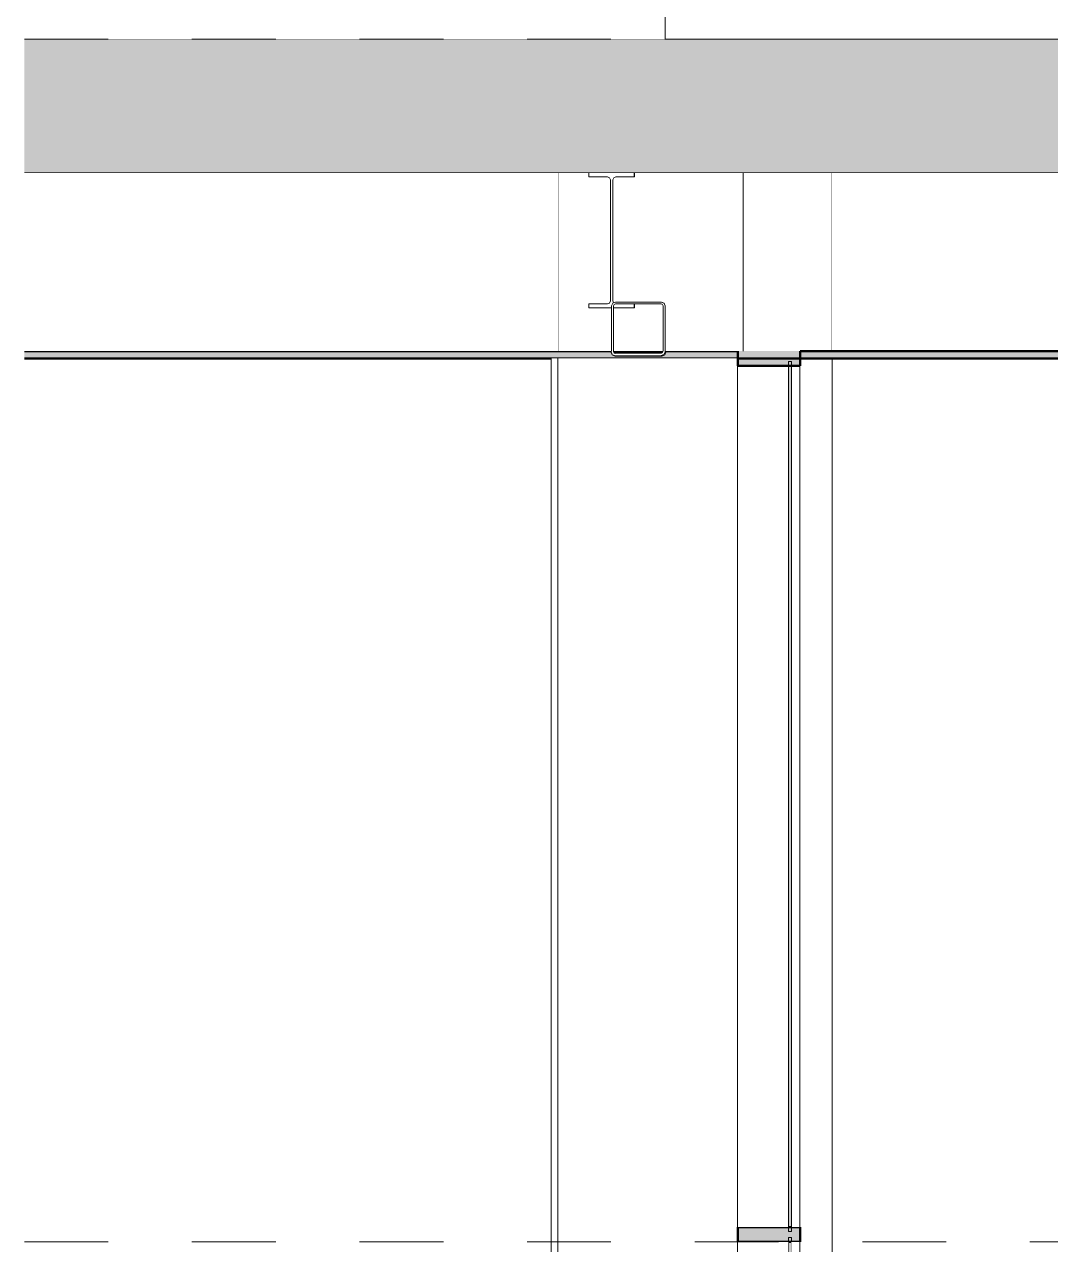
# Model space of a CAD drawing. Header units: millimetres. Extents: x -46169 to 125331, y -86251 to 18123.
# Drawn here: x 104996 to 108452, y -78879 to -74770 of the extents above; entities that cross this region are included whole.
import ezdxf

# ---------------------------------------------------------------- set-up
doc = ezdxf.new("R2010")
doc.units = ezdxf.units.MM
doc.header["$MEASUREMENT"] = 0
doc.linetypes.add('Dashed', pattern=[2822.222233, 1411.111116, -1411.111116])
doc.linetypes.add('Wipeout_Contour', pattern=[1000, 0, -1000])
for name, color, linetype, lineweight, true_color in [('0_Pen_No__105', 7, 'Continuous', 15, 0xa6a6a6), ('New_A-20-M_Ceiling_Pen_No__107', 7, 'Continuous', 15, 0xa6a6a6), ('New_A-20-M_Ceiling_Pen_No__29', 7, 'Continuous', 50, 0x2a2a2a), ('New_A-25-M_Curtain_Wall_Pen_No__144', 7, 'Continuous', 0, 0xc8c8c8), ('New_A-25-M_Curtain_Wall_Pen_No__165', 7, 'Continuous', 0, 0x006060), ('New_A-25-M_Curtain_Wall_Pen_No__27', 7, 'Continuous', 50, 0x2a2a2a)]:
    doc.layers.add(name, color=color, linetype=linetype, lineweight=lineweight, true_color=true_color)
for name, color, linetype in [('New_A-15-M_Column', 7, 'Continuous'), ('New_A-20-M_Ceiling', 7, 'Continuous'), ('New_A-20-M_Floor_Slab', 7, 'Continuous'), ('New_A-25-M_Curtain_Wall', 7, 'Continuous'), ('New_A-25-M_Wall_Ext', 7, 'Continuous'), ('New_A-25-M_Wall_Int', 7, 'Continuous')]:
    doc.layers.add(name, color=color, linetype=linetype)
for name, color, linetype, lineweight in [('New_A-15-M_Column_Pen_No__88', 8, 'Continuous', 20), ('New_A-20-M_Floor_Slab_Pen_No__146', 8, 'Continuous', 0), ('New_A-20-M_Floor_Slab_Pen_No__4', 7, 'Continuous', 20), ('New_A-25-M_Curtain_Wall_Pen_No__1', 7, 'Continuous', 13), ('New_A-25-M_Curtain_Wall_Pen_No__87', 8, 'Continuous', 20), ('New_A-25-M_Wall_Int_Pen_No__87', 8, 'Continuous', 20)]:
    doc.layers.add(name, color=color, linetype=linetype, lineweight=lineweight)

# ---------------------------------------------------------------- blocks, each defined once
blk = doc.blocks.new('Section Elem_1_1', base_point=(98841.5, -82919.8))
at = {"layer": 'New_A-20-M_Floor_Slab', "linetype": 'Continuous', "lineweight": 0, "true_color": 0xffffff}
for points in [[(108366.5, -74844.8), (108366.5, -74819.8), (104996.2, -74819.8), (104996.2, -74844.8)], [(112189.6, -74844.8), (112189.6, -74819.8), (108366.5, -74819.8), (108366.5, -74844.8)], [(108366.5, -75119.8), (108366.5, -74844.8), (104996.2, -74844.8), (104996.2, -75119.8)], [(112189.6, -75119.8), (112189.6, -74844.8), (108366.5, -74844.8), (108366.5, -75119.8)]]:
    blk.add_hatch(color=7, dxfattribs=at).paths.add_polyline_path(points)
at = {"layer": 'New_A-20-M_Floor_Slab_Pen_No__146', "linetype": 'Continuous'}
for points in [[(104996.2, -75269.8), (108366.5, -75269.8), (108366.5, -75119.8), (104996.2, -75119.8)], [(108366.5, -75269.8), (112189.6, -75269.8), (112189.6, -75119.8), (108366.5, -75119.8)]]:
    blk.add_hatch(color=256, dxfattribs=at).paths.add_polyline_path(points)
at = {"layer": 'New_A-20-M_Floor_Slab_Pen_No__4', "linetype": 'Continuous', "flags": 128}
for points in [[(114832.6, -74819.8), (112189.6, -74819.8), (108366.5, -74819.8), (104996.2, -74819.8)], [(114832.6, -75269.8), (112189.6, -75269.8), (108366.5, -75269.8), (104996.2, -75269.8)]]:
    blk.add_lwpolyline(points, dxfattribs=at)
blk = doc.blocks.new('Section Elem_34_1', base_point=(98841.5, -82919.8))
at = {"color": 254, "linetype": 'Wipeout_Contour', "lineweight": 0, "ltscale": 525835.082741}
blk.add_wipeout([(107716.5, -75269.8), (107416.5, -75269.8), (107416.5, -75869.8), (107716.5, -75869.8)], dxfattribs=at).dxf.layer = 'New_A-25-M_Wall_Int'
at = {"color": 254, "linetype": 'Wipeout_Contour', "lineweight": 0, "ltscale": 1868452.391459998}
blk.add_wipeout([(107608.5, -75919.8), (107608.1, -75919.8), (107608.1, -78819.8), (107608.5, -78819.8), (107608.5, -78869.8), (107608.1, -78869.8), (107608.1, -79919.8), (107608.5, -79919.8), (107608.5, -79969.8), (107608.1, -79969.8), (107608.1, -82919.8), (107716.5, -82919.8), (107716.5, -75894.8), (107608.5, -75894.8)], dxfattribs=at).dxf.layer = 'New_A-25-M_Wall_Int'
at = {"layer": 'New_A-25-M_Wall_Int_Pen_No__87', "linetype": 'Continuous'}
for p, q in [((107716.5, -75269.8), (107716.5, -75869.8)), ((107716.5, -75894.8), (107716.5, -82919.8))]:
    blk.add_line(p, q, dxfattribs=at)
blk = doc.blocks.new('Section Elem_35_1', base_point=(98841.5, -82919.8))
at = {"color": 254, "linetype": 'Wipeout_Contour', "lineweight": 0, "ltscale": 1346139.653994666}
blk.add_wipeout([(107716.5, -75269.8), (107716.5, -75869.8), (112412.3, -75869.8), (112412.3, -75473), (112385.7, -75473), (112385.7, -75465.2), (112412.3, -75465.2), (112412.3, -75277.6), (112385.7, -75277.6), (112385.7, -75269.8)], dxfattribs=at).dxf.layer = 'New_A-25-M_Wall_Int'
blk = doc.blocks.new('Section Elem_40_1', base_point=(98841.5, -82919.8))
at = {"layer": 'New_A-20-M_Ceiling_Pen_No__107', "linetype": 'Continuous'}
for points in [[(104996.2, -75894.8), (108366.5, -75894.8), (108366.5, -75869.8), (107154.1, -75869.8), (107154.1, -75872.2), (107150.4, -75881.1), (107141.5, -75884.8), (106986.5, -75884.8), (106977.6, -75881.1), (106973.9, -75872.2), (106973.9, -75869.8), (104996.2, -75869.8)], [(106986.7, -75878.5), (107141.3, -75878.5), (107145.8, -75876.6), (107147.6, -75872.2), (107147.6, -75869.8), (106980.4, -75869.8), (106980.4, -75872.2), (106982.3, -75876.6)], [(108366.5, -75894.8), (112189.6, -75894.8), (112189.6, -75869.8), (108366.5, -75869.8)]]:
    blk.add_hatch(color=256, dxfattribs=at).paths.add_polyline_path(points)
at = {"layer": 'New_A-20-M_Ceiling_Pen_No__29', "linetype": 'Continuous'}
for p, q in [((106973.9, -75869.8), (104996.2, -75869.8)), ((107147.6, -75869.8), (106980.4, -75869.8)), ((107398.5, -75869.8), (107154.1, -75869.8))]:
    blk.add_line(p, q, dxfattribs=at)
at = {"layer": 'New_A-20-M_Ceiling_Pen_No__29', "linetype": 'Continuous', "flags": 128}
for points in [[(114808.3, -75894.8), (112189.6, -75894.8), (108366.5, -75894.8), (104996.2, -75894.8)], [(106973.9, -75869.8), (106973.9, -75872.2), (106977.6, -75881.1)], [(106977.6, -75881.1), (106986.5, -75884.8), (107141.5, -75884.8), (107150.4, -75881.1)], [(106980.4, -75869.8), (106980.4, -75872.2), (106982.3, -75876.6)], [(106982.3, -75876.6), (106986.7, -75878.5), (107141.3, -75878.5), (107145.8, -75876.6)], [(107147.6, -75869.8), (107147.6, -75872.2), (107145.8, -75876.6)], [(107154.1, -75869.8), (107154.1, -75872.2), (107150.4, -75881.1)], [(114808.3, -75869.8), (112189.6, -75869.8), (108366.5, -75869.8), (107608.5, -75869.8)]]:
    blk.add_lwpolyline(points, dxfattribs=at)
blk = doc.blocks.new('Section Elem_41_1', base_point=(98841.5, -82919.8))
at = {"color": 254, "linetype": 'Wipeout_Contour', "lineweight": 0, "ltscale": 1049609.854630774}
blk.add_wipeout([(107093.2, -75704.8), (107141.5, -75704.8), (107150.4, -75708.5), (107154.1, -75717.4), (107154.1, -75869.8), (107416.5, -75869.8), (107416.5, -75269.8), (107093.2, -75269.8)], dxfattribs=at).dxf.layer = 'New_A-25-M_Wall_Int'
at = {"color": 254, "linetype": 'Wipeout_Contour', "lineweight": 0, "ltscale": 1605334.022097238}
blk.add_wipeout([(107093.2, -75894.8), (107093.2, -80279.8), (107141.5, -80279.8), (107150.4, -80283.5), (107154.1, -80292.4), (107154.1, -80447.2), (107150.4, -80456.1), (107141.5, -80459.8), (107093.2, -80459.8), (107093.2, -82919.8), (107398, -82919.8), (107398, -75894.8)], dxfattribs=at).dxf.layer = 'New_A-25-M_Wall_Int'
at = {"layer": 'New_A-25-M_Wall_Int_Pen_No__87', "linetype": 'Continuous'}
blk.add_line((107416.5, -75869.8), (107416.5, -75269.8), dxfattribs=at)
at = {"color": 254, "linetype": 'Wipeout_Contour', "lineweight": 0, "ltscale": 2099744.438755144}
blk.add_wipeout([(107093.2, -75704.8), (107093.2, -75711.1), (107141.3, -75711.1), (107145.8, -75712.9), (107147.6, -75717.4), (107147.6, -75872.2), (107145.8, -75876.6), (107141.3, -75878.5), (107093.2, -75878.5), (107093.2, -75884.8), (107141.3, -75884.8), (107150.2, -75881.1), (107153.9, -75872.2), (107153.9, -75717.4), (107150.2, -75708.5), (107141.3, -75704.8)], dxfattribs=at).dxf.layer = 'New_A-25-M_Wall_Int'
at = {"color": 254, "linetype": 'Wipeout_Contour', "lineweight": 0, "ltscale": 787276.214431}
blk.add_wipeout([(107093.2, -75869.8), (107147.6, -75869.8), (107147.6, -75717.4), (107145.8, -75712.9), (107141.3, -75711.1), (107093.2, -75711.1)], dxfattribs=at).dxf.layer = 'New_A-25-M_Wall_Int'
at = {"color": 254, "linetype": 'Wipeout_Contour', "lineweight": 0, "ltscale": 1574958.631238763}
blk.add_wipeout([(107150.2, -75881.1), (107141.3, -75884.8), (107141.5, -75884.8), (107150.4, -75881.1), (107154.1, -75872.2), (107154.1, -75717.4), (107150.4, -75708.5), (107141.5, -75704.8), (107141.3, -75704.8), (107150.2, -75708.5), (107153.9, -75717.4), (107153.9, -75872.2)], dxfattribs=at).dxf.layer = 'New_A-25-M_Wall_Int'
at = {"layer": 'New_A-25-M_Wall_Int_Pen_No__87', "linetype": 'Continuous'}
for p, q in [((107093.2, -75704.8), (107141.5, -75704.8)), ((107093.2, -75711.1), (107141.3, -75711.1)), ((107141.3, -75704.8), (107150.2, -75708.5)), ((107145.8, -75712.9), (107141.3, -75711.1)), ((107141.5, -75704.8), (107150.4, -75708.5)), ((107147.6, -75717.4), (107145.8, -75712.9)), ((107147.6, -75869.8), (107147.6, -75717.4)), ((107150.2, -75708.5), (107153.9, -75717.4)), ((107150.4, -75708.5), (107154.1, -75717.4)), ((107153.9, -75717.4), (107153.9, -75872.2)), ((107154.1, -75717.4), (107154.1, -75869.8)), ((107150.2, -75881.1), (107141.3, -75884.8)), ((107153.9, -75872.2), (107150.2, -75881.1))]:
    blk.add_line(p, q, dxfattribs=at)
blk = doc.blocks.new('Section Elem_114_1', base_point=(98841.5, -82919.8))
at = {"color": 254, "linetype": 'Wipeout_Contour', "lineweight": 0, "ltscale": 532430.784594}
blk.add_wipeout([(106787.6, -75894.8), (106787.6, -82919.8), (106793.2, -82919.8), (106793.2, -75894.8)], dxfattribs=at).dxf.layer = 'New_A-15-M_Column'
at = {"color": 254, "linetype": 'Wipeout_Contour', "lineweight": 0, "ltscale": 532402.091414}
blk.add_wipeout([(106775.4, -82919.8), (106787.6, -82919.8), (106787.6, -75894.8), (106775.4, -75894.8)], dxfattribs=at).dxf.layer = 'New_A-15-M_Column'
at = {"color": 254, "linetype": 'Wipeout_Contour', "lineweight": 0, "ltscale": 532374.963584}
blk.add_wipeout([(106770.7, -82919.8), (106775.4, -82919.8), (106775.4, -75894.8), (106770.7, -75894.8)], dxfattribs=at).dxf.layer = 'New_A-15-M_Column'
at = {"layer": 'New_A-15-M_Column_Pen_No__88', "linetype": 'Continuous'}
blk.add_line((106770.7, -75894.8), (106770.7, -82919.8), dxfattribs=at)
blk = doc.blocks.new('Section Elem_115_1', base_point=(98841.5, -82919.8))
at = {"color": 254, "linetype": 'Wipeout_Contour', "lineweight": 0, "ltscale": 1832892.729282876}
blk.add_wipeout([(106793.2, -75269.8), (106793.2, -75869.8), (106973.9, -75869.8), (106973.9, -75724.4), (106897.4, -75724.4), (106897.4, -75711.1), (106959.6, -75711.1), (106966.9, -75708.1), (106969.8, -75700.9), (106969.8, -75293.3), (106966.9, -75286.1), (106959.6, -75283.1), (106897.4, -75283.1), (106897.4, -75269.8)], dxfattribs=at).dxf.layer = 'New_A-25-M_Wall_Int'
at = {"color": 254, "linetype": 'Wipeout_Contour', "lineweight": 0, "ltscale": 1603546.230258011}
blk.add_wipeout([(106793.2, -75894.8), (106793.2, -82919.8), (107093.2, -82919.8), (107093.2, -80459.8), (106986.5, -80459.8), (106977.6, -80456.1), (106973.9, -80447.2), (106973.9, -80292.4), (106977.6, -80283.5), (106986.5, -80279.8), (107093.2, -80279.8), (107093.2, -75894.8)], dxfattribs=at).dxf.layer = 'New_A-25-M_Wall_Int'
at = {"layer": 'New_A-25-M_Wall_Int_Pen_No__87', "linetype": 'Continuous'}
for p, q in [((106793.2, -75869.8), (106793.2, -75269.8)), ((106793.2, -82919.8), (106793.2, -75894.8))]:
    blk.add_line(p, q, dxfattribs=at)
at = {"color": 254, "linetype": 'Wipeout_Contour', "lineweight": 0, "ltscale": 2618513.692705572}
blk.add_wipeout([(107050.3, -75269.8), (106897.4, -75269.8), (106897.4, -75283.1), (106959.6, -75283.1), (106966.9, -75286.1), (106969.8, -75293.3), (106969.8, -75700.9), (106966.9, -75708.1), (106959.6, -75711.1), (106897.4, -75711.1), (106897.4, -75724.4), (106973.9, -75724.4), (106973.9, -75717.4), (106977.6, -75708.5), (106980.6, -75707.2), (106977.9, -75700.9), (106977.9, -75293.3), (106980.9, -75286.1), (106988.1, -75283.1), (107050.3, -75283.1)], dxfattribs=at).dxf.layer = 'New_A-25-M_Wall_Int'
at = {"layer": 'New_A-25-M_Wall_Int_Pen_No__87', "linetype": 'Continuous'}
for p, q in [((106897.4, -75269.8), (106897.4, -75283.1)), ((106897.4, -75711.1), (106897.4, -75724.4))]:
    blk.add_line(p, q, dxfattribs=at)
at = {"color": 254, "linetype": 'Wipeout_Contour', "lineweight": 0, "ltscale": 523470.465231}
blk.add_wipeout([(107050.3, -75269.8), (107050.3, -75283.1), (107050.5, -75283.1), (107050.5, -75269.8)], dxfattribs=at).dxf.layer = 'New_A-25-M_Wall_Int'
at = {"color": 254, "linetype": 'Wipeout_Contour', "lineweight": 0, "ltscale": 1309414.117097582}
blk.add_wipeout([(106986.5, -75704.8), (107093.2, -75704.8), (107093.2, -75269.8), (107050.5, -75269.8), (107050.5, -75283.1), (106988.3, -75283.1), (106981.1, -75286.1), (106978.1, -75293.3), (106978.1, -75700.9), (106980.7, -75707.2)], dxfattribs=at).dxf.layer = 'New_A-25-M_Wall_Int'
at = {"layer": 'New_A-25-M_Wall_Int_Pen_No__87', "linetype": 'Continuous'}
for p, q in [((107050.3, -75283.1), (107050.3, -75269.8)), ((107050.5, -75283.1), (107050.5, -75269.8))]:
    blk.add_line(p, q, dxfattribs=at)
at = {"color": 254, "linetype": 'Wipeout_Contour', "lineweight": 0, "ltscale": 2098127.747384701}
blk.add_wipeout([(107093.2, -75711.1), (107093.2, -75704.8), (106986.5, -75704.8), (106977.6, -75708.5), (106973.9, -75717.4), (106973.9, -75872.2), (106977.6, -75881.1), (106986.5, -75884.8), (107093.2, -75884.8), (107093.2, -75878.5), (106986.5, -75878.5), (106982.1, -75876.6), (106980.2, -75872.2), (106980.2, -75717.4), (106982.1, -75712.9), (106986.5, -75711.1)], dxfattribs=at).dxf.layer = 'New_A-25-M_Wall_Int'
at = {"color": 254, "linetype": 'Wipeout_Contour', "lineweight": 0, "ltscale": 786862.524543}
blk.add_wipeout([(106980.4, -75724.4), (106980.4, -75869.8), (107093.2, -75869.8), (107093.2, -75711.1), (107050.5, -75711.1), (107050.5, -75724.4)], dxfattribs=at).dxf.layer = 'New_A-25-M_Wall_Int'
at = {"color": 254, "linetype": 'Wipeout_Contour', "lineweight": 0, "ltscale": 1309135.149762932}
blk.add_wipeout([(106977.9, -75700.9), (106980.6, -75707.2), (106980.7, -75707.2), (106978.1, -75700.9), (106978.1, -75293.3), (106981.1, -75286.1), (106988.3, -75283.1), (106988.1, -75283.1), (106980.9, -75286.1), (106977.9, -75293.3)], dxfattribs=at).dxf.layer = 'New_A-25-M_Wall_Int'
at = {"color": 254, "linetype": 'Wipeout_Contour', "lineweight": 0, "ltscale": 524487.814247}
blk.add_wipeout([(107050.3, -75711.1), (107050.3, -75724.4), (107050.5, -75724.4), (107050.5, -75711.1)], dxfattribs=at).dxf.layer = 'New_A-25-M_Wall_Int'
at = {"layer": 'New_A-25-M_Wall_Int_Pen_No__87', "linetype": 'Continuous'}
for p, q in [((106897.4, -75283.1), (106959.6, -75283.1)), ((106959.6, -75283.1), (106966.9, -75286.1)), ((106966.9, -75286.1), (106969.8, -75293.3)), ((106977.9, -75293.3), (106980.9, -75286.1)), ((106978.1, -75293.3), (106981.1, -75286.1)), ((106980.9, -75286.1), (106988.1, -75283.1)), ((106981.1, -75286.1), (106988.3, -75283.1)), ((106988.1, -75283.1), (106988.3, -75283.1)), ((106988.3, -75283.1), (107050.5, -75283.1)), ((106959.6, -75711.1), (106897.4, -75711.1))]:
    blk.add_line(p, q, dxfattribs=at)
at = {"color": 254, "linetype": 'Wipeout_Contour', "lineweight": 0, "ltscale": 1573338.464456567}
blk.add_wipeout([(106986.5, -75878.5), (106986.7, -75878.5), (106982.3, -75876.6), (106980.4, -75872.2), (106980.4, -75717.4), (106982.3, -75712.9), (106986.7, -75711.1), (106986.5, -75711.1), (106982.1, -75712.9), (106980.2, -75717.4), (106980.2, -75872.2), (106982.1, -75876.6)], dxfattribs=at).dxf.layer = 'New_A-25-M_Wall_Int'
at = {"layer": 'New_A-25-M_Wall_Int_Pen_No__87', "linetype": 'Continuous'}
for p, q in [((106982.1, -75876.6), (106980.2, -75872.2)), ((106986.5, -75878.5), (106982.1, -75876.6)), ((106986.7, -75878.5), (106986.5, -75878.5))]:
    blk.add_line(p, q, dxfattribs=at)
at = {"color": 254, "linetype": 'Wipeout_Contour', "lineweight": 0, "ltscale": 917574.409293}
blk.add_wipeout([(106982.3, -75712.9), (106980.4, -75717.4), (106980.4, -75724.4), (107050.3, -75724.4), (107050.3, -75711.1), (106988.1, -75711.1), (106986.7, -75711.1)], dxfattribs=at).dxf.layer = 'New_A-25-M_Wall_Int'
at = {"layer": 'New_A-25-M_Wall_Int_Pen_No__87', "linetype": 'Continuous'}
for p, q in [((106969.8, -75293.3), (106969.8, -75700.9)), ((106977.9, -75700.9), (106977.9, -75293.3)), ((106978.1, -75700.9), (106978.1, -75293.3)), ((106897.4, -75724.4), (106973.9, -75724.4)), ((106966.9, -75708.1), (106959.6, -75711.1)), ((106969.8, -75700.9), (106966.9, -75708.1)), ((106973.9, -75717.4), (106977.6, -75708.5)), ((106973.9, -75724.4), (106973.9, -75717.4)), ((106973.9, -75724.4), (106973.9, -75869.8)), ((106977.6, -75708.5), (106980.6, -75707.2)), ((106980.6, -75707.2), (106977.9, -75700.9)), ((106980.7, -75707.2), (106978.1, -75700.9)), ((106980.2, -75717.4), (106982.1, -75712.9)), ((106980.2, -75872.2), (106980.2, -75717.4)), ((106982.3, -75712.9), (106980.4, -75717.4)), ((106980.4, -75717.4), (106980.4, -75724.4)), ((106980.4, -75724.4), (107050.5, -75724.4)), ((106980.4, -75869.8), (106980.4, -75724.4)), ((106980.7, -75707.2), (106980.6, -75707.2)), ((106986.5, -75704.8), (106980.7, -75707.2)), ((106982.1, -75712.9), (106986.5, -75711.1)), ((106986.7, -75711.1), (106982.3, -75712.9)), ((107093.2, -75704.8), (106986.5, -75704.8)), ((106986.5, -75711.1), (106986.7, -75711.1)), ((106988.1, -75711.1), (106986.7, -75711.1)), ((107050.3, -75711.1), (106988.1, -75711.1)), ((107050.5, -75711.1), (107050.3, -75711.1)), ((107050.3, -75724.4), (107050.3, -75711.1)), ((107050.5, -75711.1), (107093.2, -75711.1)), ((107050.5, -75724.4), (107050.5, -75711.1))]:
    blk.add_line(p, q, dxfattribs=at)
blk = doc.blocks.new('Section Elem_116_1', base_point=(98841.5, -82919.8))
at = {"color": 254, "linetype": 'Wipeout_Contour', "lineweight": 0, "ltscale": 515852.377653}
blk.add_wipeout([(107154.5, -71844.8), (104996.2, -71844.8), (104996.2, -74819.8), (107154.5, -74819.8)], dxfattribs=at).dxf.layer = 'New_A-25-M_Wall_Int'
at = {"layer": 'New_A-25-M_Wall_Int_Pen_No__87', "linetype": 'Continuous'}
blk.add_line((107154.5, -74819.8), (107154.5, -71844.8), dxfattribs=at)
blk = doc.blocks.new('Section Elem_117_1', base_point=(98841.5, -82919.8))
at = {"layer": 'New_A-25-M_Curtain_Wall_Pen_No__27', "linetype": 'Continuous'}
blk.add_line((107608.5, -78819.8), (107608.5, -78869.8), dxfattribs=at)
at = {"color": 254, "linetype": 'Wipeout_Contour', "lineweight": 0, "ltscale": 532929.895612}
blk.add_wipeout([(107398.1, -78869.8), (107398.5, -78869.8), (107398.5, -78819.8), (107398.1, -78819.8)], dxfattribs=at).dxf.layer = 'New_A-25-M_Curtain_Wall'
at = {"layer": 'New_A-25-M_Curtain_Wall_Pen_No__144', "linetype": 'Continuous'}
blk.add_hatch(color=256, dxfattribs=at).paths.add_polyline_path([(107398.5, -78819.8), (107398.5, -78869.8), (107608.5, -78869.8), (107608.5, -78819.8)])
at = {"layer": 'New_A-25-M_Curtain_Wall_Pen_No__27', "linetype": 'Continuous'}
for p, q in [((107398.5, -78819.8), (107398.5, -78869.8)), ((107608.5, -78819.8), (107398.5, -78819.8)), ((107608.5, -78869.8), (107398.5, -78869.8))]:
    blk.add_line(p, q, dxfattribs=at)
at = {"layer": 'New_A-25-M_Curtain_Wall_Pen_No__87', "linetype": 'Continuous'}
for p, q in [((107398.1, -78869.8), (107398.1, -78819.8)), ((107398.1, -78819.8), (107398.5, -78819.8)), ((107398.1, -78869.8), (107398.5, -78869.8))]:
    blk.add_line(p, q, dxfattribs=at)
blk = doc.blocks.new('Section Elem_120_1', base_point=(98841.5, -82919.8))
at = {"color": 254, "linetype": 'Wipeout_Contour', "lineweight": 0, "ltscale": 534787.607365}
blk.add_wipeout([(107569.1, -79919.8), (107569.5, -79919.8), (107569.5, -78869.8), (107569.1, -78869.8)], dxfattribs=at).dxf.layer = 'New_A-25-M_Curtain_Wall'
at = {"layer": 'New_A-25-M_Curtain_Wall_Pen_No__165', "linetype": 'Continuous'}
blk.add_hatch(color=256, dxfattribs=at).paths.add_polyline_path([(107569.5, -79934.8), (107579.5, -79934.8), (107579.5, -78854.8), (107569.5, -78854.8)])
at = {"layer": 'New_A-25-M_Curtain_Wall_Pen_No__1', "linetype": 'Continuous'}
for p, q in [((107569.5, -78854.8), (107569.5, -79934.8)), ((107579.5, -78854.8), (107569.5, -78854.8)), ((107579.5, -78854.8), (107579.5, -79934.8)), ((107579.5, -79934.8), (107569.5, -79934.8))]:
    blk.add_line(p, q, dxfattribs=at)
blk = doc.blocks.new('Section Elem_140_1', base_point=(98841.5, -82919.8))
at = {"color": 254, "linetype": 'Wipeout_Contour', "lineweight": 0, "ltscale": 520381.602531}
blk.add_wipeout([(104996.2, -75869.8), (106793.2, -75869.8), (106793.2, -75269.8), (104996.2, -75269.8)], dxfattribs=at).dxf.layer = 'New_A-25-M_Wall_Ext'
blk = doc.blocks.new('Section Elem_146_1', base_point=(98841.5, -82919.8))
at = {"color": 254, "linetype": 'Wipeout_Contour', "lineweight": 0, "ltscale": 534866.460513}
blk.add_wipeout([(107579.5, -79919.8), (107608.1, -79919.8), (107608.1, -78869.8), (107579.5, -78869.8)], dxfattribs=at).dxf.layer = 'New_A-25-M_Curtain_Wall'
at = {"layer": 'New_A-25-M_Curtain_Wall_Pen_No__87', "linetype": 'Continuous'}
blk.add_line((107608.1, -79919.8), (107608.1, -78869.8), dxfattribs=at)
at = {"color": 254, "linetype": 'Wipeout_Contour', "lineweight": 0, "ltscale": 534511.723031}
blk.add_wipeout([(107398.1, -79919.8), (107569.1, -79919.8), (107569.1, -78869.8), (107398.1, -78869.8)], dxfattribs=at).dxf.layer = 'New_A-25-M_Curtain_Wall'
at = {"layer": 'New_A-25-M_Curtain_Wall_Pen_No__87', "linetype": 'Continuous'}
for p, q in [((107398, -79944.8), (107398, -78844.8)), ((107398.1, -79919.8), (107398.1, -78869.8))]:
    blk.add_line(p, q, dxfattribs=at)
blk = doc.blocks.new('Section Elem_147_1', base_point=(98841.5, -82919.8))
at = {"color": 254, "linetype": 'Wipeout_Contour', "lineweight": 0, "ltscale": 530115.352025}
blk.add_wipeout([(107579.5, -78819.8), (107608.1, -78819.8), (107608.1, -75919.8), (107579.5, -75919.8)], dxfattribs=at).dxf.layer = 'New_A-25-M_Curtain_Wall'
at = {"layer": 'New_A-25-M_Curtain_Wall_Pen_No__87', "linetype": 'Continuous'}
blk.add_line((107608.1, -78819.8), (107608.1, -75919.8), dxfattribs=at)
at = {"color": 254, "linetype": 'Wipeout_Contour', "lineweight": 0, "ltscale": 529757.419206}
blk.add_wipeout([(107398.1, -75919.8), (107398.1, -78819.8), (107569.1, -78819.8), (107569.1, -75919.8)], dxfattribs=at).dxf.layer = 'New_A-25-M_Curtain_Wall'
at = {"layer": 'New_A-25-M_Curtain_Wall_Pen_No__87', "linetype": 'Continuous'}
for p, q in [((107398, -78844.8), (107398, -75894.8)), ((107398.1, -78819.8), (107398.1, -75919.8))]:
    blk.add_line(p, q, dxfattribs=at)
blk = doc.blocks.new('Section Elem_148_1', base_point=(98841.5, -82919.8))
at = {"color": 254, "linetype": 'Wipeout_Contour', "lineweight": 0, "ltscale": 530035.789328}
blk.add_wipeout([(107569.1, -78819.8), (107569.5, -78819.8), (107569.5, -75919.8), (107569.1, -75919.8)], dxfattribs=at).dxf.layer = 'New_A-25-M_Curtain_Wall'
at = {"layer": 'New_A-25-M_Curtain_Wall_Pen_No__165', "linetype": 'Continuous'}
blk.add_hatch(color=256, dxfattribs=at).paths.add_polyline_path([(107569.5, -75904.8), (107569.5, -78834.8), (107579.5, -78834.8), (107579.5, -75904.8)])
at = {"layer": 'New_A-25-M_Curtain_Wall_Pen_No__1', "linetype": 'Continuous'}
for p, q in [((107569.5, -75904.8), (107569.5, -78834.8)), ((107579.5, -75904.8), (107569.5, -75904.8)), ((107579.5, -75904.8), (107579.5, -78834.8)), ((107579.5, -78834.8), (107569.5, -78834.8))]:
    blk.add_line(p, q, dxfattribs=at)
blk = doc.blocks.new('Section Elem_149_1', base_point=(98841.5, -82919.8))
at = {"layer": 'New_A-25-M_Curtain_Wall_Pen_No__27', "linetype": 'Continuous'}
blk.add_line((107608.5, -75869.8), (107608.5, -75919.8), dxfattribs=at)
at = {"color": 254, "linetype": 'Wipeout_Contour', "lineweight": 0, "ltscale": 526061.655959}
blk.add_wipeout([(107398.5, -75894.8), (107398, -75894.8), (107398.1, -75919.8), (107398.5, -75919.8)], dxfattribs=at).dxf.layer = 'New_A-25-M_Curtain_Wall'
at = {"layer": 'New_A-25-M_Curtain_Wall_Pen_No__144', "linetype": 'Continuous'}
blk.add_hatch(color=256, dxfattribs=at).paths.add_polyline_path([(107398.5, -75869.8), (107398.5, -75919.8), (107608.5, -75919.8), (107608.5, -75869.8)])
at = {"layer": 'New_A-25-M_Curtain_Wall_Pen_No__27', "linetype": 'Continuous'}
for p in [(107398.5, -75869.8), (107608.5, -75919.8)]:
    blk.add_line(p, (107398.5, -75919.8), dxfattribs=at)
at = {"layer": 'New_A-25-M_Curtain_Wall_Pen_No__87', "linetype": 'Continuous'}
blk.add_line((107398.1, -75919.8), (107398.5, -75919.8), dxfattribs=at)
blk = doc.blocks.new('A08 Atria Section & Elevation A_STORY_MARKER', base_point=(98841.5, -82919.8))
at = {"layer": '0_Pen_No__105', "linetype": 'Dashed', "ltscale": 0.2}
for p, q in [((104996.2, -74819.8), (121468.6, -74819.8)), ((104996.2, -78869.8), (121468.6, -78869.8))]:
    blk.add_line(p, q, dxfattribs=at)

msp = doc.modelspace()

# ---------------------------------------------------------------- block references
at = {"layer": 'New_A-20-M_Floor_Slab'}
msp.add_blockref('Section Elem_1_1', (98841.5, -82919.8), dxfattribs=at)

# ---------------------------------------------------------------- next in the draw order: block references
at = {"layer": 'New_A-25-M_Wall_Int'}
for name in ['Section Elem_116_1', 'Section Elem_34_1']:
    msp.add_blockref(name, (98841.5, -82919.8), dxfattribs=at)

# ---------------------------------------------------------------- next in the draw order: block references
msp.add_blockref('Section Elem_35_1', (98841.5, -82919.8), dxfattribs=at)

# ---------------------------------------------------------------- next in the draw order: block references
at = {"layer": 'New_A-20-M_Ceiling'}
msp.add_blockref('Section Elem_40_1', (98841.5, -82919.8), dxfattribs=at)

# ---------------------------------------------------------------- next in the draw order: block references
at = {"layer": 'New_A-15-M_Column'}
msp.add_blockref('Section Elem_114_1', (98841.5, -82919.8), dxfattribs=at)
at = {"layer": 'New_A-25-M_Wall_Int'}
msp.add_blockref('Section Elem_41_1', (98841.5, -82919.8), dxfattribs=at)

# ---------------------------------------------------------------- next in the draw order: block references
at = {"layer": 'New_A-25-M_Curtain_Wall'}
msp.add_blockref('Section Elem_117_1', (98841.5, -82919.8), dxfattribs=at)
at = {"layer": 'New_A-25-M_Wall_Int'}
msp.add_blockref('Section Elem_115_1', (98841.5, -82919.8), dxfattribs=at)

# ---------------------------------------------------------------- next in the draw order: block references
at = {"layer": 'New_A-25-M_Curtain_Wall'}
msp.add_blockref('Section Elem_120_1', (98841.5, -82919.8), dxfattribs=at)
at = {"layer": 'New_A-25-M_Wall_Ext'}
msp.add_blockref('Section Elem_140_1', (98841.5, -82919.8), dxfattribs=at)

# ---------------------------------------------------------------- next in the draw order: block references
at = {"layer": 'New_A-25-M_Curtain_Wall'}
msp.add_blockref('Section Elem_146_1', (98841.5, -82919.8), dxfattribs=at)

# ---------------------------------------------------------------- next in the draw order: block references
msp.add_blockref('Section Elem_147_1', (98841.5, -82919.8), dxfattribs=at)

# ---------------------------------------------------------------- next in the draw order: block references
msp.add_blockref('Section Elem_148_1', (98841.5, -82919.8), dxfattribs=at)

# ---------------------------------------------------------------- next in the draw order: block references
msp.add_blockref('Section Elem_149_1', (98841.5, -82919.8), dxfattribs=at)

# ---------------------------------------------------------------- next in the draw order: block references
at = {"linetype": 'Continuous', "lineweight": 0}
msp.add_blockref('A08 Atria Section & Elevation A_STORY_MARKER', (98841.5, -82919.8), dxfattribs=at)

doc.saveas('drawing.dxf')
